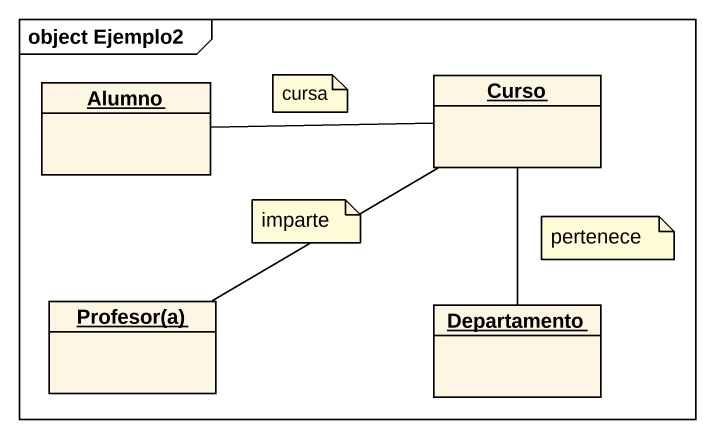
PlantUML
@startuml
mainframe object Ejemplo2
hide circle
hide empty members
object Alumno
object Curso
object "Profesor(a)" as Profesor_a
object Departamento
Alumno -right- Curso
Curso -- Departamento
Profesor_a -right- Curso
note as N1
  cursa
end note
note as N2
  imparte
end note
note as N3
  pertenece
end note
@enduml
